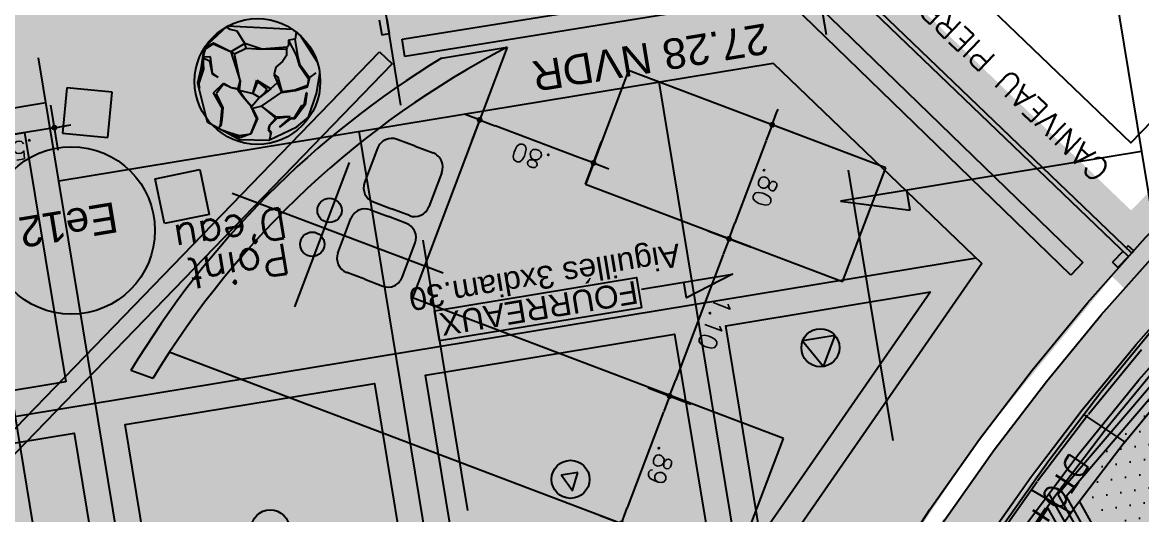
# Model space of a CAD drawing. Header units: millimetres. Extents: x 33240 to 33395, y 51607 to 51720.
# Drawn here: x 33281.03 to 33288.39, y 51683.83 to 51687.07 of the extents above; entities that cross this region are included whole.
import ezdxf
from ezdxf.enums import TextEntityAlignment as Align

# ---------------------------------------------------------------- set-up
doc = ezdxf.new("R2010")
doc.units = ezdxf.units.MM
doc.header["$LTSCALE"] = 0.3
doc.header["$MEASUREMENT"] = 0
doc.header["$PDMODE"] = 34
doc.header["$PDSIZE"] = 0.3
for name, pattern in [('ACAD_ISO04W100', [30, 24, -3, 0, -3]), ('ACAD_ISO08W100', [36, 24, -3, 6, -3]), ('ACAD_ISO10W100', [18, 12, -3, 0, -3]), ('ACAD_ISO13W100', [36, 12, -3, 12, -3, 0, -3, 0, -3])]:
    doc.linetypes.add(name, pattern=pattern)
doc.layers.get('0').update_dxf_attribs({"linetype": 'CONTINUOUS'})
doc.layers.get('DEFPOINTS').update_dxf_attribs({"linetype": 'CONTINUOUS'})
for name, color, linetype in [('00-TRAMES-BAT', 7, 'ACAD_ISO08W100'), ('02-MURS-PORTEUR', 1, 'CONTINUOUS'), ('05-MEN-EXT', 142, 'CONTINUOUS'), ('07-REVT-ECAILLE', 33, 'CONTINUOUS'), ('07-REVT-SOL', 8, 'CONTINUOUS'), ('08-EQUI-MEUBLE-PROJ-01', 11, 'CONTINUOUS'), ('09-COT-MEUBLE-01', 4, 'CONTINUOUS'), ('10-ANN-ALTITUDE', 152, 'CONTINUOUS'), ('10-ANN-TEXTE', 3, 'CONTINUOUS'), ('10-ANN-TEXTE-MEUBLE', 3, 'CONTINUOUS'), ('11-RES-EP', 150, 'ACAD_ISO13W100'), ('11-RES-EPO', 163, 'CONTINUOUS'), ('11-RES-ETANCH-POLY-TEXTE', 40, 'ACAD_ISO10W100'), ('14-HACH-MURS', 253, 'CONTINUOUS'), ('15-PLAF-TECHN-TEMPORAIRE', 113, 'CONTINUOUS'), ('15-SOL-SALLE-TEMPORAIRE', 4, 'CONTINUOUS')]:
    doc.layers.add(name, color=color, linetype=linetype)
doc.styles.add('ANN', font='romans.shx')
doc.styles.add('COT', font='romans.shx')
doc.styles.add('NDP', font='ARIAL.TTF')
doc.styles.add('NIV', font='ARIAL.TTF', dxfattribs={"height": 0.2})
doc.dimstyles.new('COT-MEUBLE-50eme', dxfattribs={"dimtxt": 0.12, "dimasz": 0.11, "dimexe": 0, "dimexo": 0, "dimgap": 0.05, "dimtad": 1, "dimzin": 4, "dimdsep": 46, "dimtxsty": 'COT', "dimblk1": 'COTBLOC', "dimblk2": 'COTBLOC', "dimsah": 1, "dimcen": -0.1, "dimse1": 1, "dimse2": 1, "dimadec": 0, "dimazin": 0, "dimtfac": 1, "dimtmove": 2, "dimatfit": 3, "dimldrblk": 'COTBLOC', "dimfxl": 1, "dimtolj": 1, "dimarcsym": 0})
pattern_1 = [(189.35057367, (57785.36794, 108093.83487), (-0.2060594638, -0.2872968802), [0.125, -0.375]), (279.35057367, (57785.29612, 108093.88639), (0.2872968802, -0.2060594638), [0.125, -0.375])]

# ---------------------------------------------------------------- blocks, each defined once
blk = doc.blocks.new('COTBLOC')
for p, q in [((0, -1.3608), (0, 1.3608)), ((-0.76, 0), (-0.99, 0)), ((0, 0), (-0.76, 0)), ((0, 0), (0.76, 0)), ((0.76, 0), (0.99, 0))]:
    blk.add_line(p, q)
at = {"const_width": 0.15}
blk.add_lwpolyline([(-0.1, 0, 1), (0.1, 0, 1)], format="xyb", close=True, dxfattribs=at)
blk = doc.blocks.new('*D234')
at = {"layer": '09-COT-MEUBLE-01', "color": 0, "lineweight": -2, "ltscale": 10}
blk.add_line((33281.1345, 51686.3564), (33280.8018, 51686.3016), dxfattribs=at)
at = {"layer": 'DEFPOINTS', "color": 0, "ltscale": 10}
for p in [(33280.6932, 51686.2837), (33281.2674, 51686.2266), (33280.7175, 51686.136)]:
    blk.add_point(p, dxfattribs=at)
at = {"layer": '09-COT-MEUBLE-01', "color": 0, "lineweight": -2, "ltscale": 10, "xscale": 0.11, "yscale": 0.11, "zscale": 0.11}
for p, rotation in [((33281.2431, 51686.3743), 9.3505736683666), ((33280.6932, 51686.2837), 189.3505736683666)]:
    blk.add_blockref('COTBLOC', p, dxfattribs=dict(at, rotation=rotation))
at = {"layer": '09-COT-MEUBLE-01', "color": 0, "ltscale": 10, "insert": (33280.986, 51686.2205), "char_height": 0.12, "attachment_point": 5, "rotation": 189.35057, "style": 'COT'}
blk.add_mtext('\\A1;.56', dxfattribs=at)
blk = doc.blocks.new('*D236')
at = {"layer": '09-COT-MEUBLE-01', "color": 0, "lineweight": -2, "ltscale": 10}
blk.add_line((33284.6833, 51686.1813), (33284.1409, 51686.3866), dxfattribs=at)
at = {"layer": 'DEFPOINTS', "color": 0, "ltscale": 10}
for p in [(33284.091, 51686.5655), (33284.038, 51686.4255), (33284.8392, 51686.2824)]:
    blk.add_point(p, dxfattribs=at)
at = {"layer": '09-COT-MEUBLE-01', "color": 0, "lineweight": -2, "ltscale": 10, "xscale": 0.11, "yscale": 0.11, "zscale": 0.11}
for p, rotation in [((33284.038, 51686.4255), 159.270747085737), ((33284.7862, 51686.1424), 339.270747085737)]:
    blk.add_blockref('COTBLOC', p, dxfattribs=dict(at, rotation=rotation))
at = {"layer": '09-COT-MEUBLE-01', "color": 0, "ltscale": 10, "insert": (33284.3732, 51686.1811), "char_height": 0.12, "attachment_point": 5, "rotation": 159.27075, "style": 'COT'}
blk.add_mtext('\\A1;.80', dxfattribs=at)
blk = doc.blocks.new('*D237')
at = {"layer": '09-COT-MEUBLE-01', "color": 0, "lineweight": -2, "ltscale": 10}
blk.add_line((33285.9214, 51686.2901), (33285.7159, 51685.747), dxfattribs=at)
at = {"layer": 'DEFPOINTS', "color": 0, "ltscale": 10}
for p in [(33285.8204, 51686.446), (33285.537, 51685.6971), (33285.677, 51685.6442)]:
    blk.add_point(p, dxfattribs=at)
at = {"layer": '09-COT-MEUBLE-01', "color": 0, "lineweight": -2, "ltscale": 10, "xscale": 0.11, "yscale": 0.11, "zscale": 0.11}
for p, rotation in [((33285.9604, 51686.393), 69.27085773743038), ((33285.677, 51685.6442), 249.2708577374304)]:
    blk.add_blockref('COTBLOC', p, dxfattribs=dict(at, rotation=rotation))
at = {"layer": '09-COT-MEUBLE-01', "color": 0, "ltscale": 10, "insert": (33285.9216, 51685.9796), "char_height": 0.12, "attachment_point": 5, "rotation": 249.27086, "style": 'COT'}
blk.add_mtext('\\A1;.80', dxfattribs=at)
blk = doc.blocks.new('*D238')
at = {"layer": '09-COT-MEUBLE-01', "color": 0, "lineweight": -2, "ltscale": 10}
blk.add_line((33285.638, 51685.5413), (33285.325, 51684.7142), dxfattribs=at)
at = {"layer": 'DEFPOINTS', "color": 0, "ltscale": 10}
for p in [(33285.537, 51685.6971), (33285.1508, 51684.6625), (33285.2861, 51684.6113)]:
    blk.add_point(p, dxfattribs=at)
at = {"layer": '09-COT-MEUBLE-01', "color": 0, "lineweight": -2, "ltscale": 10, "xscale": 0.11, "yscale": 0.11, "zscale": 0.11}
for p, rotation in [((33285.677, 51685.6442), 69.27085773716948), ((33285.2861, 51684.6113), 249.2708577371695)]:
    blk.add_blockref('COTBLOC', p, dxfattribs=dict(at, rotation=rotation))
at = {"layer": '09-COT-MEUBLE-01', "color": 0, "ltscale": 10, "insert": (33285.5844, 51685.0888), "char_height": 0.12, "attachment_point": 5, "rotation": 249.27086, "style": 'COT'}
blk.add_mtext('\\A1;1.10', dxfattribs=at)
blk = doc.blocks.new('*D239')
at = {"layer": '09-COT-MEUBLE-01', "color": 0, "lineweight": -2, "ltscale": 10}
blk.add_line((33285.2472, 51684.5084), (33285.0082, 51683.8771), dxfattribs=at)
at = {"layer": 'DEFPOINTS', "color": 0, "ltscale": 10}
for p in [(33285.1508, 51684.6625), (33284.834, 51683.8255), (33284.9693, 51683.7743)]:
    blk.add_point(p, dxfattribs=at)
at = {"layer": '09-COT-MEUBLE-01', "color": 0, "lineweight": -2, "ltscale": 10, "xscale": 0.11, "yscale": 0.11, "zscale": 0.11}
for p, rotation in [((33285.2861, 51684.6113), 69.27085773716948), ((33284.9693, 51683.7743), 249.2708577371695)]:
    blk.add_blockref('COTBLOC', p, dxfattribs=dict(at, rotation=rotation))
at = {"layer": '09-COT-MEUBLE-01', "color": 0, "ltscale": 10, "insert": (33285.2306, 51684.1539), "char_height": 0.12, "attachment_point": 5, "rotation": 249.27086, "style": 'COT'}
blk.add_mtext('\\A1;.89', dxfattribs=at)

msp = doc.modelspace()

# ---------------------------------------------------------------- hatches: boundary and pattern name
at = {"layer": '07-REVT-SOL'}
h = msp.add_hatch(dxfattribs=at)
h.set_pattern_fill('CROSS', color=30, style=0)
h.set_pattern_definition(pattern_1)
edge = h.paths.add_edge_path()
edge.add_line((33283.3783, 51687.0822), (33282.6443, 51691.5402))
edge.add_line((33282.6443, 51691.5402), (33270.1624, 51689.4848))
edge.add_line((33270.1624, 51689.4848), (33272.7213, 51673.9442))
edge.add_line((33272.7213, 51673.9442), (33273.8232, 51674.1256))
edge.add_line((33273.8232, 51674.1256), (33273.4532, 51676.3726))
edge.add_line((33273.4532, 51676.3726), (33279.4392, 51677.3582))
edge.add_line((33279.4392, 51677.3582), (33280.4429, 51671.2631))
edge.add_line((33280.4429, 51671.2631), (33280.6933, 51669.7425))
edge.add_line((33280.6933, 51669.7425), (33287.1828, 51670.8111))
edge.add_arc((33295.4983, 51677.4321), 10.6295, 146.69633, 218.5278, ccw=False)
edge.add_line((33286.6145, 51683.2685), (33287.3226, 51684.3289))
edge.add_line((33287.3226, 51684.3289), (33288.3032, 51685.5277))
edge.add_line((33288.3032, 51685.5277), (33286.1987, 51687.5466))
edge.add_line((33286.1987, 51687.5466), (33283.3783, 51687.0822))
h = msp.add_hatch(dxfattribs=at)
h.set_pattern_fill('CROSS', color=30, style=0)
h.set_pattern_definition(pattern_1)
h.paths.add_polyline_path([(33307.3638, 51673.1728), (33304.4259, 51678.5233), (33303.4328, 51676.958), (33302.0568, 51675.7171), (33301.8895, 51675.6066), (33298.5775, 51681.4949), (33301.3666, 51683.0637), (33301.6362, 51682.5843), (33301.4619, 51682.4863), (33302.0012, 51681.5275), (33302.1755, 51681.6256), (33302.678, 51680.7322), (33302.5037, 51680.6341), (33303.4651, 51678.9245), (33303.634, 51679.0326), (33304.4256, 51678.5225), (33301.0158, 51684.5877), (33297.8158, 51682.8095), (33294.253, 51689.1834), (33293.3104, 51688.7631), (33292.8226, 51688.5141), (33292.0305, 51688.0616), (33291.5409, 51687.7518), (33291.0654, 51687.4256), (33290.3779, 51686.9089), (33289.5181, 51686.1659), (33288.7236, 51685.3683), (33288.0543, 51684.5897), (33287.3451, 51683.6315), (33286.9062, 51682.9371), (33286.3541, 51681.8053), (33285.8985, 51680.7313), (33285.603, 51679.8002), (33285.455, 51679.149), (33285.141, 51679.1843), (33284.9748, 51677.3168), (33285.28, 51677.3194), (33285.3085, 51676.7031), (33285.5209, 51675.2728), (33286.1067, 51673.4916), (33286.8967, 51672.052), (33287.9591, 51670.7351), (33288.5905, 51670.1131), (33289.3261, 51669.5314), (33289.9963, 51669.0508), (33291.034, 51668.5611), (33292.1155, 51668.1891), (33293.1747, 51667.9035), (33294.2593, 51667.7494), (33295.2381, 51667.6898), (33295.9179, 51667.6735), (33296.4761, 51667.6903), (33297.4347, 51667.7435), (33298.7164, 51667.9711), (33299.2667, 51668.0934), (33299.9001, 51668.27), (33300.4409, 51668.4444), (33300.9775, 51668.6398), (33301.7447, 51668.9206), (33302.296, 51669.2165), (33303.0653, 51669.6281), (33303.5686, 51669.9258), (33304.0628, 51670.2434), (33304.5471, 51670.5804), (33305.2548, 51671.1192), (33305.7109, 51671.5033), (33305.9731, 51671.7378), (33306.457, 51672.2609), (33307.0003, 51672.7618)])
at = {"layer": '10-ANN-TEXTE-MEUBLE', "ltscale": 0.8}
h = msp.add_hatch(color=256, dxfattribs=at)
h.paths.add_polyline_path([(33286.8667, 51685.8332), (33286.8453, 51685.9634), (33286.6379, 51685.9292), (33286.6137, 51685.8655)])
h.paths.add_polyline_path([(33286.6137, 51685.8655), (33286.6379, 51685.9292), (33286.4997, 51685.9065), (33286.5042, 51685.8794)])
for points in [[(33286.4091, 51685.8916), (33286.5042, 51685.8794), (33286.4997, 51685.9065)], [(33285.3798, 51685.3596), (33285.3968, 51685.2568), (33285.6987, 51685.4122)]]:
    msp.add_hatch(color=256, dxfattribs=at).paths.add_polyline_path(points)
at = {"layer": '14-HACH-MURS', "ltscale": 10}
h = msp.add_hatch(color=256, dxfattribs=at)
edge = h.paths.add_edge_path()
edge.add_line((33308.5634, 51687.1872), (33308.8659, 51686.8264))
edge.add_line((33308.8659, 51686.8264), (33309.1486, 51686.4505))
edge.add_line((33309.1486, 51686.4505), (33309.4108, 51686.0604))
edge.add_line((33309.4108, 51686.0604), (33309.6523, 51685.6566))
edge.add_line((33309.6523, 51685.6566), (33309.9388, 51685.8178))
edge.add_line((33309.9388, 51685.8178), (33309.9384, 51685.8184))
edge.add_line((33309.9384, 51685.8184), (33309.6899, 51686.2341))
edge.add_line((33309.6899, 51686.2341), (33309.4196, 51686.6362))
edge.add_line((33309.4196, 51686.6362), (33309.1281, 51687.0237))
edge.add_line((33309.1281, 51687.0237), (33308.8162, 51687.3957))
edge.add_line((33308.8162, 51687.3957), (33308.4846, 51687.7514))
edge.add_line((33308.4846, 51687.7514), (33308.1341, 51688.0897))
edge.add_line((33308.1341, 51688.0897), (33307.7656, 51688.4101))
edge.add_line((33307.7656, 51688.4101), (33307.3799, 51688.7116))
edge.add_line((33307.3799, 51688.7116), (33306.978, 51688.9935))
edge.add_line((33306.978, 51688.9935), (33306.5608, 51689.2552))
edge.add_line((33306.5608, 51689.2552), (33306.1294, 51689.496))
edge.add_line((33306.1294, 51689.496), (33305.6847, 51689.7154))
edge.add_line((33305.6847, 51689.7154), (33305.2279, 51689.9127))
edge.add_line((33305.2279, 51689.9127), (33304.76, 51690.0877))
edge.add_line((33304.76, 51690.0877), (33304.2822, 51690.2397))
edge.add_line((33304.2822, 51690.2397), (33303.7957, 51690.3685))
edge.add_line((33303.7957, 51690.3685), (33303.3016, 51690.4738))
edge.add_line((33303.3016, 51690.4738), (33302.801, 51690.5552))
edge.add_line((33302.801, 51690.5552), (33302.1759, 51690.6296))
edge.add_line((33302.1759, 51690.6296), (33301.5493, 51690.6805))
edge.add_line((33301.5493, 51690.6805), (33300.9225, 51690.708))
edge.add_line((33300.9225, 51690.708), (33300.2963, 51690.7122))
edge.add_line((33300.2963, 51690.7122), (33299.6718, 51690.6932))
edge.add_line((33299.6718, 51690.6932), (33299.0501, 51690.6512))
edge.add_line((33299.0501, 51690.6512), (33298.432, 51690.5866))
edge.add_line((33298.432, 51690.5866), (33297.8186, 51690.4994))
edge.add_line((33297.8186, 51690.4994), (33297.2107, 51690.3901))
edge.add_line((33297.2107, 51690.3901), (33296.6093, 51690.259))
edge.add_line((33296.6093, 51690.259), (33296.0153, 51690.1064))
edge.add_line((33296.0153, 51690.1064), (33295.4294, 51689.9327))
edge.add_line((33295.4294, 51689.9327), (33294.8526, 51689.7385))
edge.add_line((33294.8526, 51689.7385), (33294.2857, 51689.524))
edge.add_line((33294.2857, 51689.524), (33293.7293, 51689.2898))
edge.add_line((33293.7293, 51689.2898), (33293.1844, 51689.0365))
edge.add_line((33293.1844, 51689.0365), (33292.6515, 51688.7645))
edge.add_line((33292.6515, 51688.7645), (33292.1313, 51688.4743))
edge.add_line((33292.1313, 51688.4743), (33291.6246, 51688.1666))
edge.add_line((33291.6246, 51688.1666), (33291.132, 51687.8419))
edge.add_line((33291.132, 51687.8419), (33290.654, 51687.5008))
edge.add_line((33290.654, 51687.5008), (33290.1913, 51687.144))
edge.add_line((33290.1913, 51687.144), (33289.7443, 51686.772))
edge.add_line((33289.7443, 51686.772), (33289.3136, 51686.3855))
edge.add_line((33289.3136, 51686.3855), (33288.8996, 51685.9851))
edge.add_line((33288.8996, 51685.9851), (33288.5029, 51685.5716))
edge.add_line((33288.5029, 51685.5716), (33288.1237, 51685.1455))
edge.add_line((33288.1237, 51685.1455), (33287.7626, 51684.7075))
edge.add_line((33287.7626, 51684.7075), (33287.4198, 51684.2583))
edge.add_line((33287.4198, 51684.2583), (33287.0957, 51683.7986))
edge.add_line((33287.0957, 51683.7986), (33286.7905, 51683.3291))
edge.add_line((33286.7905, 51683.3291), (33286.5047, 51682.8504))
edge.add_line((33286.5047, 51682.8504), (33286.2384, 51682.3633))
edge.add_line((33286.2384, 51682.3633), (33285.9918, 51681.8684))
edge.add_line((33285.9918, 51681.8684), (33285.7651, 51681.3664))
edge.add_line((33285.7651, 51681.3664), (33285.5586, 51680.858))
edge.add_line((33285.5586, 51680.858), (33285.3969, 51680.4041))
edge.add_line((33285.3969, 51680.4041), (33285.2576, 51679.9426))
edge.add_line((33285.2576, 51679.9426), (33285.2213, 51679.7965))
edge.add_arc((33292.6656, 51677.4805), 7.7962, 162.71864, 167.19209)
edge.add_line((33285.0633, 51679.2088), (33285.3709, 51679.1619))
edge.add_arc((33293.372, 51677.4279), 8.1869, 163.8161, 167.77225, ccw=False)
edge.add_line((33285.5096, 51679.7098), (33285.548, 51679.8641))
edge.add_line((33285.548, 51679.8641), (33285.683, 51680.3114))
edge.add_line((33285.683, 51680.3114), (33285.84, 51680.7522))
edge.add_line((33285.84, 51680.7522), (33286.0419, 51681.2493))
edge.add_line((33286.0419, 51681.2493), (33286.2639, 51681.7409))
edge.add_line((33286.2639, 51681.7409), (33286.5054, 51682.2256))
edge.add_line((33286.5054, 51682.2256), (33286.7663, 51682.7027))
edge.add_line((33286.7663, 51682.7027), (33287.0462, 51683.1715))
edge.add_line((33287.0462, 51683.1715), (33287.3451, 51683.6315))
edge.add_line((33287.3451, 51683.6315), (33287.6626, 51684.0818))
edge.add_line((33287.6626, 51684.0818), (33287.9984, 51684.5219))
edge.add_line((33287.9984, 51684.5219), (33288.3522, 51684.9509))
edge.add_line((33288.3522, 51684.9509), (33288.7236, 51685.3683))
edge.add_line((33288.7236, 51685.3683), (33289.1125, 51685.7736))
edge.add_line((33289.1125, 51685.7736), (33289.5181, 51686.1659))
edge.add_line((33289.5181, 51686.1659), (33289.9399, 51686.5444))
edge.add_line((33289.9399, 51686.5444), (33290.3779, 51686.9089))
edge.add_line((33290.3779, 51686.9089), (33290.8312, 51687.2585))
edge.add_line((33290.8312, 51687.2585), (33291.2995, 51687.5927))
edge.add_line((33291.2995, 51687.5927), (33291.7822, 51687.9108))
edge.add_line((33291.7822, 51687.9108), (33292.2787, 51688.2123))
edge.add_line((33292.2787, 51688.2123), (33292.7883, 51688.4966))
edge.add_line((33292.7883, 51688.4966), (33293.3104, 51688.7631))
edge.add_line((33293.3104, 51688.7631), (33293.8444, 51689.0114))
edge.add_line((33293.8444, 51689.0114), (33294.253, 51689.1834))
edge.add_line((33294.253, 51689.1834), (33294.809, 51688.2038))
edge.add_line((33294.809, 51688.2038), (33294.9834, 51688.3017))
edge.add_line((33294.9834, 51688.3017), (33294.4396, 51689.2598))
edge.add_line((33294.4396, 51689.2598), (33294.9449, 51689.4509))
edge.add_line((33294.9449, 51689.4509), (33295.51, 51689.6412))
edge.add_line((33295.51, 51689.6412), (33296.084, 51689.8114))
edge.add_line((33296.084, 51689.8114), (33296.666, 51689.9609))
edge.add_line((33296.666, 51689.9609), (33297.2554, 51690.0894))
edge.add_line((33297.2554, 51690.0894), (33297.6528, 51690.1608))
edge.add_line((33297.6528, 51690.1608), (33300.7434, 51684.664))
edge.add_line((33300.7434, 51684.664), (33300.3952, 51684.4682))
edge.add_line((33300.3952, 51684.4682), (33300.4933, 51684.2939))
edge.add_line((33300.4933, 51684.2939), (33301.0158, 51684.5877))
edge.add_line((33301.0158, 51684.5877), (33300.9406, 51684.7213))
edge.add_arc((33306.172, 51686.9141), 5.6723, 178.18605, 202.74145, ccw=False)
edge.add_line((33300.5025, 51687.0937), (33300.5145, 51687.359))
edge.add_line((33300.5145, 51687.359), (33300.5592, 51687.6208))
edge.add_line((33300.5592, 51687.6208), (33300.636, 51687.875))
edge.add_line((33300.636, 51687.875), (33300.7435, 51688.1179))
edge.add_line((33300.7435, 51688.1179), (33300.8803, 51688.3456))
edge.add_line((33300.8803, 51688.3456), (33301.0441, 51688.5546))
edge.add_line((33301.0441, 51688.5546), (33301.2325, 51688.7418))
edge.add_line((33301.2325, 51688.7418), (33301.4426, 51688.9042))
edge.add_line((33301.4426, 51688.9042), (33301.706, 51689.07))
edge.add_line((33301.706, 51689.07), (33301.9802, 51689.2172))
edge.add_line((33301.9802, 51689.2172), (33302.2639, 51689.3451))
edge.add_line((33302.2639, 51689.3451), (33302.5557, 51689.4531))
edge.add_line((33302.5557, 51689.4531), (33302.8543, 51689.5407))
edge.add_line((33302.8543, 51689.5407), (33303.1583, 51689.6074))
edge.add_line((33303.1583, 51689.6074), (33303.4661, 51689.653))
edge.add_line((33303.4661, 51689.653), (33303.7763, 51689.6773))
edge.add_line((33303.7763, 51689.6773), (33304.0875, 51689.6801))
edge.add_line((33304.0875, 51689.6801), (33304.3981, 51689.6614))
edge.add_line((33304.3981, 51689.6614), (33304.7067, 51689.6213))
edge.add_line((33304.7067, 51689.6213), (33305.0118, 51689.56))
edge.add_line((33305.0118, 51689.56), (33305.312, 51689.4777))
edge.add_line((33305.312, 51689.4777), (33305.6057, 51689.375))
edge.add_line((33305.6057, 51689.375), (33305.8916, 51689.2522))
edge.add_line((33305.8916, 51689.2522), (33306.0906, 51689.1499))
edge.add_line((33306.0906, 51689.1499), (33306.376, 51688.9906))
edge.add_line((33306.376, 51688.9906), (33306.7805, 51688.7368))
edge.add_line((33306.7805, 51688.7368), (33307.1703, 51688.4635))
edge.add_line((33307.1703, 51688.4635), (33307.5444, 51688.171))
edge.add_line((33307.5444, 51688.171), (33307.9018, 51687.8604))
edge.add_line((33307.9018, 51687.8604), (33308.2417, 51687.5322))
edge.add_line((33308.2417, 51687.5322), (33308.5634, 51687.1872))
edge = h.paths.add_edge_path(flags=16)
edge.add_line((33304.441, 51689.858), (33304.4171, 51689.8611))
edge.add_line((33304.4171, 51689.8611), (33304.0926, 51689.8806))
edge.add_line((33304.0926, 51689.8806), (33303.7676, 51689.8777))
edge.add_line((33303.7676, 51689.8777), (33303.4436, 51689.8523))
edge.add_line((33303.4436, 51689.8523), (33303.122, 51689.8047))
edge.add_line((33303.122, 51689.8047), (33302.8045, 51689.7349))
edge.add_line((33302.8045, 51689.7349), (33302.4926, 51689.6435))
edge.add_line((33302.4926, 51689.6435), (33302.1878, 51689.5306))
edge.add_line((33302.1878, 51689.5306), (33301.8915, 51689.3971))
edge.add_line((33301.8915, 51689.3971), (33301.6051, 51689.2433))
edge.add_line((33301.6051, 51689.2433), (33301.3277, 51689.0687))
edge.add_line((33301.3277, 51689.0687), (33301.1001, 51688.8927))
edge.add_line((33301.1001, 51688.8927), (33300.894, 51688.688))
edge.add_line((33300.894, 51688.688), (33300.7148, 51688.4594))
edge.add_line((33300.7148, 51688.4594), (33300.5653, 51688.2104))
edge.add_line((33300.5653, 51688.2104), (33300.4476, 51687.9449))
edge.add_line((33300.4476, 51687.9449), (33300.3637, 51687.6668))
edge.add_line((33300.3637, 51687.6668), (33300.3148, 51687.3805))
edge.add_line((33300.3148, 51687.3805), (33300.3024, 51687.1055))
edge.add_arc((33307.2942, 51687.0221), 6.9924, 179.31631, 191.7682)
edge.add_line((33300.4489, 51685.596), (33297.8614, 51690.1979))
edge.add_line((33297.8614, 51690.1979), (33298.4516, 51690.2818))
edge.add_line((33298.4516, 51690.2818), (33299.057, 51690.3451))
edge.add_line((33299.057, 51690.3451), (33299.6661, 51690.3862))
edge.add_line((33299.6661, 51690.3862), (33300.2777, 51690.4048))
edge.add_line((33300.2777, 51690.4048), (33300.891, 51690.4008))
edge.add_line((33300.891, 51690.4008), (33301.505, 51690.3739))
edge.add_line((33301.505, 51690.3739), (33302.1186, 51690.324))
edge.add_line((33302.1186, 51690.324), (33302.73, 51690.2512))
edge.add_line((33302.73, 51690.2512), (33303.216, 51690.1721))
edge.add_line((33303.216, 51690.1721), (33303.695, 51690.0701))
edge.add_line((33303.695, 51690.0701), (33304.1667, 51689.9452))
edge.add_line((33304.1667, 51689.9452), (33304.441, 51689.858))
at = {"layer": '15-PLAF-TECHN-TEMPORAIRE'}
h = msp.add_hatch(dxfattribs=at)
h.set_pattern_fill('DOTS', color=8, scale=1.5, style=0)
h.set_pattern_definition([(189.35057367, (57785.36794, 108093.83487), (-0.03102014167, -0.1001203223), [0, -0.09375])])
h.paths.add_polyline_path([(33288.4261, 51683.0015), (33290.0124, 51683.8936), (33289.1519, 51685.4239), (33287.8918, 51683.9516)])
h.paths.add_polyline_path([(33286.6641, 51682.0545), (33286.6828, 51682.0212), (33288.2692, 51682.9133), (33287.7763, 51683.7898)])
msp.add_hatch(color=8, dxfattribs=at).paths.add_polyline_path([(33286.2977, 51684.8056), (33286.3741, 51685.0082), (33286.1604, 51684.973)])

# ---------------------------------------------------------------- linework, layer by layer
at = {"layer": '00-TRAMES-BAT'}
for p, q in [((33293.3357, 51644.3574), (33284.6526, 51697.0902)), ((33290.54, 51643.8971), (33281.8569, 51696.6298)), ((33289.5108, 51632.7087), (33279.0612, 51696.1695))]:
    msp.add_line(p, q, dxfattribs=at)
at = {"layer": '02-MURS-PORTEUR'}
for points in [[(33285.5096, 51679.7098), (33285.548, 51679.8641), (33285.683, 51680.3114), (33285.84, 51680.7522), (33286.0419, 51681.2493), (33286.2639, 51681.7409), (33286.5054, 51682.2256), (33286.7663, 51682.7027), (33287.0462, 51683.1715), (33287.3451, 51683.6315), (33287.6626, 51684.0818), (33287.9984, 51684.5219), (33288.3522, 51684.9509), (33288.7236, 51685.3683), (33289.1125, 51685.7736), (33289.5181, 51686.1659), (33289.9399, 51686.5444), (33290.3779, 51686.9089), (33290.8312, 51687.2585)], [(33285.2213, 51679.7965), (33285.2576, 51679.9426), (33285.3969, 51680.4041), (33285.5586, 51680.858), (33285.7651, 51681.3664), (33285.9918, 51681.8684), (33286.2384, 51682.3633), (33286.5047, 51682.8504), (33286.7905, 51683.3291), (33287.0957, 51683.7986), (33287.4198, 51684.2583), (33287.7626, 51684.7075), (33288.1237, 51685.1455), (33288.5029, 51685.5716), (33288.8996, 51685.9851), (33289.3136, 51686.3855), (33289.7443, 51686.772), (33290.1913, 51687.144)]]:
    msp.add_lwpolyline(points, dxfattribs=at)
at = {"layer": '02-MURS-PORTEUR', "color": 4}
msp.add_lwpolyline([(33285.5756, 51679.6899), (33285.6305, 51679.9105), (33285.7655, 51680.3578), (33285.9225, 51680.7986), (33286.1281, 51681.3048), (33286.3541, 51681.8053), (33286.6, 51682.2988), (33286.8657, 51682.7847), (33287.1507, 51683.262), (33287.455, 51683.7304), (33287.7783, 51684.1888), (33288.1202, 51684.6369), (33288.4804, 51685.0737), (33288.8586, 51685.4988), (33289.249, 51685.9057)], dxfattribs=at)
at = {"layer": '05-MEN-EXT'}
for p, q in [((33286.2086, 51687.5787), (33288.3232, 51685.5501)), ((33286.1987, 51687.5466), (33288.3032, 51685.5277)), ((33283.3783, 51687.0822), (33283.3945, 51686.9838)), ((33283.4277, 51687.0903), (33283.4439, 51686.9919)), ((33283.3945, 51686.9838), (33283.4439, 51686.9919)), ((33288.3009, 51685.5992), (33288.2871, 51685.5848)), ((33288.337, 51685.5646), (33288.3009, 51685.5992)), ((33288.2663, 51685.5631), (33288.1973, 51685.4911)), ((33288.3024, 51685.5285), (33288.2333, 51685.4565)), ((33288.337, 51685.5646), (33288.3232, 51685.5501)), ((33288.2333, 51685.4565), (33288.1973, 51685.4911))]:
    msp.add_line(p, q, dxfattribs=at)
at = {"layer": '07-REVT-ECAILLE'}
msp.add_lwpolyline([(33285.1059, 51679.8312), (33285.1415, 51679.974), (33285.2825, 51680.4412), (33285.446, 51680.9003), (33285.6544, 51681.4132), (33285.8829, 51681.9193), (33286.1315, 51682.4183), (33286.4001, 51682.9095), (33286.6882, 51683.392), (33286.9958, 51683.8654), (33287.3226, 51684.3289), (33287.6682, 51684.7817), (33288.0323, 51685.2232), (33288.4145, 51685.6528), (33288.8144, 51686.0696), (33289.232, 51686.4735), (33289.6661, 51686.863), (33290.1167, 51687.238)], dxfattribs=at)
at = {"layer": '08-EQUI-MEUBLE-PROJ-01', "ltscale": 0.8}
for p, q in [((33283.5283, 51686.9546), (33286.0466, 51687.3612)), ((33286.1711, 51687.2635), (33288.0028, 51685.4882)), ((33286.0644, 51687.2485), (33283.5471, 51686.8421)), ((33287.9232, 51685.4065), (33286.0922, 51687.1811)), ((33282.8597, 51686.9798), (33282.8106, 51687.0191)), ((33283.5471, 51686.8421), (33283.5283, 51686.9546)), ((33284.2183, 51686.9021), (33283.5956, 51685.2565)), ((33283.7867, 51686.831), (33284.2183, 51686.9021)), ((33280.8417, 51684.2504), (33283.38, 51686.8733)), ((33283.38, 51686.8733), (33283.4623, 51686.7943)), ((33283.4623, 51686.7943), (33280.9241, 51684.1715)), ((33285.0163, 51686.7503), (33284.7331, 51686.0021)), ((33286.7065, 51686.1106), (33285.0163, 51686.7503)), ((33281.3241, 51686.6366), (33281.2954, 51686.338)), ((33281.6228, 51686.6078), (33281.3241, 51686.6366)), ((33281.594, 51686.3092), (33281.6228, 51686.6078)), ((33281.2954, 51686.338), (33281.594, 51686.3092)), ((33283.3676, 51686.24), (33283.282, 51686.0137)), ((33283.6136, 51686.2528), (33283.4953, 51686.2976)), ((33283.6136, 51686.2528), (33283.7319, 51686.208)), ((33281.9061, 51686.0382), (33282.2, 51686.0986)), ((33282.2, 51686.0986), (33282.2604, 51685.8048)), ((33282.8228, 51685.1967), (33283.1816, 51686.1448)), ((33286.4234, 51685.3624), (33286.7065, 51686.1106)), ((33281.9665, 51685.7444), (33281.9061, 51686.0382)), ((33283.7894, 51686.0804), (33283.7038, 51685.8541)), ((33283.7989, 51685.4182), (33282.4125, 51685.9429)), ((33286.4234, 51685.3624), (33284.7331, 51686.0021)), ((33283.3395, 51685.8861), (33283.4578, 51685.8413)), ((33282.2604, 51685.8048), (33281.9665, 51685.7444)), ((33283.3201, 51685.8346), (33283.4384, 51685.7898)), ((33283.5762, 51685.7965), (33283.4578, 51685.8413)), ((33283.1068, 51685.5507), (33283.1924, 51685.7771)), ((33283.5567, 51685.7451), (33283.4384, 51685.7898)), ((33283.5286, 51685.3911), (33283.6142, 51685.6174)), ((33283.2826, 51685.3783), (33283.1643, 51685.4231)), ((33288.0028, 51685.4882), (33287.9232, 51685.4065)), ((33283.2826, 51685.3783), (33283.4009, 51685.3336)), ((33286.034, 51684.3336), (33283.5956, 51685.2565)), ((33285.7155, 51683.4919), (33281.9983, 51684.8987)), ((33281.8892, 51684.7261), (33281.7465, 51684.7801)), ((33285.7155, 51683.4919), (33286.034, 51684.3336))]:
    msp.add_line(p, q, dxfattribs=at)
at = {"layer": '08-EQUI-MEUBLE-PROJ-01', "color": 8, "ltscale": 0.8}
for p, q in [((33282.3797, 51687.0402), (33282.2778, 51686.9468)), ((33282.3989, 51687.0182), (33282.3739, 51687.0348)), ((33282.8106, 51687.0191), (33282.3797, 51687.0402)), ((33282.4452, 51687.0093), (33282.3989, 51687.0182)), ((33282.4952, 51686.9279), (33282.4452, 51687.0093)), ((33282.833, 51687.0027), (33282.8245, 51686.9551)), ((33282.9713, 51686.8038), (33282.8597, 51686.9798)), ((33282.2778, 51686.9468), (33282.2244, 51686.8914)), ((33282.2886, 51686.9293), (33282.2244, 51686.8914)), ((33282.2363, 51686.8918), (33282.2865, 51686.924)), ((33282.2865, 51686.924), (33282.4059, 51686.8718)), ((33282.4027, 51686.8733), (33282.2886, 51686.9293)), ((33282.495, 51686.9277), (33282.4035, 51686.8727)), ((33282.4263, 51686.8588), (33282.5026, 51686.8973)), ((33282.6061, 51686.8905), (33282.495, 51686.9277)), ((33282.5026, 51686.8973), (33282.495, 51686.9277)), ((33282.5026, 51686.8973), (33282.6061, 51686.8905)), ((33282.7748, 51686.9035), (33282.6061, 51686.8905)), ((33282.7687, 51686.8928), (33282.7752, 51686.9033)), ((33282.7816, 51686.915), (33282.775, 51686.9045)), ((33282.782, 51686.9481), (33282.7816, 51686.915)), ((33282.8245, 51686.9551), (33282.782, 51686.9481)), ((33282.7822, 51686.948), (33282.8322, 51686.851)), ((33282.8458, 51686.8349), (33282.8259, 51686.9555)), ((33282.2244, 51686.8914), (33282.206, 51686.7604)), ((33282.2244, 51686.8914), (33282.2156, 51686.7546)), ((33282.2211, 51686.8364), (33282.2363, 51686.8918)), ((33282.2695, 51686.8394), (33282.2211, 51686.8364)), ((33282.2216, 51686.8335), (33282.2617, 51686.8141)), ((33282.2258, 51686.7593), (33282.2216, 51686.8335)), ((33282.2832, 51686.7318), (33282.2695, 51686.8394)), ((33282.4263, 51686.8588), (33282.4035, 51686.8727)), ((33282.4035, 51686.8727), (33282.4652, 51686.6803)), ((33282.4652, 51686.6803), (33282.4263, 51686.8588)), ((33282.6061, 51686.8905), (33282.7687, 51686.8928)), ((33282.769, 51686.8481), (33282.7423, 51686.8095)), ((33282.7676, 51686.8926), (33282.769, 51686.8481)), ((33282.8322, 51686.851), (33282.8508, 51686.7847)), ((33282.8581, 51686.7853), (33282.8458, 51686.8349)), ((33282.206, 51686.7604), (33282.1833, 51686.6675)), ((33282.2156, 51686.7546), (33282.1888, 51686.6684)), ((33282.194, 51686.6673), (33282.2258, 51686.7593)), ((33282.2617, 51686.8141), (33282.279, 51686.7272)), ((33282.6988, 51686.7728), (33282.6878, 51686.725)), ((33282.7423, 51686.8095), (33282.6988, 51686.7728)), ((33282.8508, 51686.7847), (33282.9125, 51686.6947)), ((33282.9193, 51686.7024), (33282.8581, 51686.7853)), ((33282.279, 51686.7272), (33282.3204, 51686.706)), ((33282.3204, 51686.706), (33282.2832, 51686.7318)), ((33282.4515, 51686.6317), (33282.4635, 51686.679)), ((33282.4652, 51686.6803), (33282.4575, 51686.6211)), ((33282.5477, 51686.5994), (33282.5733, 51686.6855)), ((33282.5779, 51686.6778), (33282.5483, 51686.6017)), ((33282.5733, 51686.6855), (33282.6649, 51686.6301)), ((33282.6418, 51686.6281), (33282.5779, 51686.6778)), ((33282.7379, 51686.6068), (33282.6873, 51686.7231)), ((33282.7131, 51686.7065), (33282.6878, 51686.725)), ((33282.7403, 51686.6092), (33282.7131, 51686.7065)), ((33282.9125, 51686.6947), (33282.9061, 51686.6519)), ((33282.9077, 51686.6433), (33282.9212, 51686.7045)), ((33282.9212, 51686.7045), (33282.9645, 51686.7352)), ((33282.9653, 51686.5989), (33282.9879, 51686.7282)), ((33282.1833, 51686.6675), (33282.2481, 51686.4125)), ((33282.1888, 51686.6684), (33282.1975, 51686.6339)), ((33282.1975, 51686.6339), (33282.194, 51686.6673)), ((33282.2899, 51686.6023), (33282.3538, 51686.6677)), ((33282.3464, 51686.5035), (33282.2899, 51686.6023)), ((33282.3544, 51686.661), (33282.3066, 51686.5971)), ((33282.3538, 51686.6677), (33282.4044, 51686.6392)), ((33282.4045, 51686.6353), (33282.3544, 51686.661)), ((33282.4044, 51686.6392), (33282.4515, 51686.6317)), ((33282.451, 51686.6243), (33282.4045, 51686.6353)), ((33282.4489, 51686.62), (33282.451, 51686.6243)), ((33282.4796, 51686.5781), (33282.4489, 51686.62)), ((33282.4575, 51686.6211), (33282.497, 51686.5634)), ((33282.4575, 51686.6211), (33282.5477, 51686.5994)), ((33282.5918, 51686.5727), (33282.5477, 51686.5994)), ((33282.5906, 51686.5731), (33282.6304, 51686.6107)), ((33282.6649, 51686.6301), (33282.5918, 51686.5727)), ((33282.6035, 51686.5164), (33282.7379, 51686.6068)), ((33282.6304, 51686.6107), (33282.6418, 51686.6281)), ((33282.6647, 51686.6306), (33282.7098, 51686.671)), ((33282.7369, 51686.6058), (33282.828, 51686.6184)), ((33282.8227, 51686.6202), (33282.7403, 51686.6092)), ((33282.9061, 51686.6519), (33282.8227, 51686.6202)), ((33282.828, 51686.6184), (33282.9077, 51686.6433)), ((33282.8858, 51686.524), (33282.899, 51686.6045)), ((33282.9017, 51686.6041), (33282.8921, 51686.5233)), ((33282.899, 51686.6045), (33282.9024, 51686.6051)), ((33282.3066, 51686.5971), (33282.3496, 51686.5046)), ((33282.5362, 51686.5127), (33282.4796, 51686.5781)), ((33282.497, 51686.5634), (33282.5418, 51686.5129)), ((33282.5918, 51686.5727), (33282.5418, 51686.5129)), ((33282.913, 51686.4442), (33282.9653, 51686.5989)), ((33282.3351, 51686.3896), (33282.3464, 51686.5035)), ((33282.3496, 51686.5046), (33282.3439, 51686.4256)), ((33282.5743, 51686.4324), (33282.5362, 51686.5127)), ((33282.6057, 51686.5155), (33282.546, 51686.5013)), ((33282.546, 51686.5013), (33282.5791, 51686.4343)), ((33282.6044, 51686.5155), (33282.6893, 51686.4441)), ((33282.7026, 51686.4436), (33282.6044, 51686.5155)), ((33282.8182, 51686.4371), (33282.8698, 51686.5196)), ((33282.8921, 51686.5233), (33282.8224, 51686.4325)), ((33282.8698, 51686.5196), (33282.8858, 51686.524)), ((33282.2481, 51686.4125), (33282.4588, 51686.2973)), ((33282.326, 51686.3796), (33282.3351, 51686.3896)), ((33282.3379, 51686.3867), (33282.326, 51686.3796)), ((33282.3439, 51686.4256), (33282.3379, 51686.3867)), ((33282.5791, 51686.4343), (33282.5352, 51686.3332)), ((33282.5352, 51686.3332), (33282.5743, 51686.4324)), ((33282.6543, 51686.389), (33282.649, 51686.3626)), ((33282.6531, 51686.2932), (33282.8362, 51686.3803)), ((33282.6938, 51686.4325), (33282.6543, 51686.389)), ((33282.6554, 51686.361), (33282.6587, 51686.3889)), ((33282.6587, 51686.3889), (33282.7073, 51686.4365)), ((33282.6893, 51686.4441), (33282.6938, 51686.4325)), ((33282.7927, 51686.447), (33282.7026, 51686.4436)), ((33282.7073, 51686.4365), (33282.7927, 51686.447)), ((33282.7233, 51686.3766), (33282.7947, 51686.4403)), ((33282.7951, 51686.4325), (33282.7233, 51686.3766)), ((33282.7947, 51686.4403), (33282.8182, 51686.4371)), ((33282.8224, 51686.4325), (33282.7951, 51686.4325)), ((33282.8362, 51686.3803), (33282.913, 51686.4442)), ((33282.4645, 51686.3085), (33282.3534, 51686.3549)), ((33282.3534, 51686.3549), (33282.458, 51686.3239)), ((33282.458, 51686.3239), (33282.5352, 51686.3332)), ((33282.5352, 51686.3332), (33282.4645, 51686.3085)), ((33282.649, 51686.3626), (33282.6632, 51686.3403)), ((33282.6694, 51686.3457), (33282.6554, 51686.361)), ((33282.6581, 51686.3016), (33282.6694, 51686.3457)), ((33282.6632, 51686.3403), (33282.6581, 51686.3016)), ((33282.4588, 51686.2973), (33282.6531, 51686.2932))]:
    msp.add_line(p, q, dxfattribs=at)
at = {"layer": '08-EQUI-MEUBLE-PROJ-01', "ltscale": 0.8}
for centre, radius in [((33282.5779, 51686.6778), 0.413), ((33281.3542, 51685.6994), 0.55)]:
    msp.add_circle(centre, radius, dxfattribs=at)
for centre, radius, start, end in [((33286.9434, 51681.6506), 5.9164, 117.42531, 148.67928), ((33286.9434, 51681.6506), 6.0664, 121.35624, 148.94408), ((33283.4602, 51686.205), 0.099, 69.27073, 159.27075), ((33283.6969, 51686.1154), 0.099, 339.27075, 69.27077), ((33283.3746, 51685.9787), 0.099, 159.27075, 249.27075), ((33283.285, 51685.742), 0.099, 69.27074, 159.27075), ((33283.6112, 51685.8891), 0.099, 249.27075, 339.27075), ((33283.5216, 51685.6525), 0.099, 339.27075, 69.27076), ((33283.1994, 51685.5157), 0.099, 159.27075, 249.27075), ((33283.436, 51685.4261), 0.099, 249.27075, 339.27075)]:
    msp.add_arc(centre, radius, start, end, dxfattribs=at)
at = {"layer": '10-ANN-TEXTE-MEUBLE', "ltscale": 0.8}
for p, q in [((33288.3876, 51686.2174), (33288.7056, 51684.2861)), ((33286.8667, 51685.8332), (33286.8454, 51685.9625)), ((33286.4091, 51685.8916), (33286.8667, 51685.8332))]:
    msp.add_line(p, q, dxfattribs=at)
for points in [[(33288.0675, 51688.1615), (33288.3876, 51686.2174), (33286.4091, 51685.8916)], [(33285.102, 51685.3139), (33285.6987, 51685.4122), (33285.3968, 51685.2568), (33285.3798, 51685.3596)]]:
    msp.add_lwpolyline(points, dxfattribs=at)
msp.add_lwpolyline([(33285.102, 51685.1916), (33283.7745, 51684.973), (33283.7418, 51685.1716), (33285.0693, 51685.3902)], close=True, dxfattribs=at)
at = {"layer": '11-RES-EP', "linetype": 'Continuous'}
msp.add_lwpolyline([(33283.0976, 51692.1722), (33283.8317, 51687.7143), (33286.3808, 51688.134), (33288.3186, 51686.2751), (33288.46, 51686.4225), (33288.5967, 51686.5546)], dxfattribs=at)
at = {"layer": '11-RES-EPO'}
for centre in [(33283.0514, 51685.8308), (33282.9378, 51685.6087)]:
    msp.add_circle(centre, 0.0798, dxfattribs=at)
at = {"layer": '11-RES-ETANCH-POLY-TEXTE', "const_width": 0.4}
msp.add_lwpolyline([(33374.2287, 51711.8401), (33270.6741, 51694.7885), (33271.506, 51689.7365), (33282.669, 51691.5746), (33283.4031, 51687.1167), (33286.2086, 51687.5787), (33288.3232, 51685.5501), (33289.2666, 51686.5074), (33291.8129, 51688.4824), (33294.4625, 51689.8299), (33297.1966, 51690.6643), (33300.0066, 51691.0376), (33300.6338, 51691.0567), (33300.4551, 51692.142), (33310.3222, 51693.7667), (33309.8324, 51696.7417), (33319.7982, 51698.3827)], dxfattribs=at)
at = {"layer": '15-PLAF-TECHN-TEMPORAIRE', "color": 8, "linetype": 'ACAD_ISO04W100'}
for p, q in [((33283.7874, 51670.7496), (33280.5379, 51690.4839)), ((33281.272, 51686.026), (33285.9668, 51686.799)), ((33285.9668, 51686.799), (33287.3389, 51685.4827)), ((33285.7842, 51683.2422), (33285.2188, 51686.6759)), ((33281.1878, 51686.537), (33271.3207, 51684.9123)), ((33284.1361, 51680.9417), (33283.2454, 51686.3509)), ((33287.3031, 51685.5171), (33271.6456, 51682.9389)), ((33287.3389, 51685.4827), (33285.7829, 51683.2398)), ((33287.7783, 51683.9699), (33296.8478, 51667.8419))]:
    msp.add_line(p, q, dxfattribs=at)
at = {"layer": '15-PLAF-TECHN-TEMPORAIRE', "ltscale": 10}
for p, q in [((33289.1535, 51685.5026), (33287.838, 51683.9656)), ((33289.1519, 51685.4239), (33287.8918, 51683.9516)), ((33287.0019, 51685.2952), (33285.8838, 51683.6835)), ((33287.7727, 51683.8778), (33286.6119, 51682.0656))]:
    msp.add_line(p, q, dxfattribs=at)
at = {"layer": '15-PLAF-TECHN-TEMPORAIRE', "color": 8}
for p, q in [((33286.3741, 51685.0082), (33286.1604, 51684.973)), ((33286.2977, 51684.8056), (33286.3741, 51685.0082)), ((33286.1604, 51684.973), (33286.2977, 51684.8056))]:
    msp.add_line(p, q, dxfattribs=at)
at = {"layer": '15-PLAF-TECHN-TEMPORAIRE', "ltscale": 10}
for points in [[(33281.3174, 51684.7037), (33279.6795, 51684.434), (33279.4097, 51686.072), (33281.0477, 51686.3417)], [(33285.5892, 51683.3802), (33283.9513, 51683.1105), (33283.6815, 51684.7484), (33285.3195, 51685.0181)], [(33283.6158, 51683.0553), (33281.9778, 51682.7855), (33281.7081, 51684.4235), (33283.3461, 51684.6932)], [(33281.6423, 51682.7303), (33280.0044, 51682.4606), (33279.7347, 51684.0985), (33281.3726, 51684.3682)]]:
    msp.add_lwpolyline(points, close=True, dxfattribs=at)
for points in [[(33287.838, 51683.9656), (33288.4108, 51682.947), (33290.0669, 51683.8783), (33289.1535, 51685.5026)], [(33287.8918, 51683.9516), (33288.4261, 51683.0015), (33290.0124, 51683.8936), (33289.1519, 51685.4239)], [(33285.8838, 51683.6835), (33285.655, 51685.0734), (33287.0019, 51685.2952)], [(33286.6119, 51682.0656), (33286.6676, 51681.9667), (33288.3237, 51682.898), (33287.7727, 51683.8778)]]:
    msp.add_lwpolyline(points, dxfattribs=at)
at = {"layer": '15-PLAF-TECHN-TEMPORAIRE', "color": 8}
msp.add_lwpolyline([(33284.6837, 51684.1094), (33284.5751, 51684.0916), (33284.6473, 51683.992), (33284.6473, 51683.992)], close=True, dxfattribs=at)
for centre in [(33286.2774, 51684.9289), (33284.6354, 51684.0643), (33282.6619, 51683.7394)]:
    msp.add_circle(centre, 0.125, dxfattribs=at)
at = {"layer": '15-PLAF-TECHN-TEMPORAIRE', "color": 8, "linetype": 'ACAD_ISO04W100'}
msp.add_ellipse((33298.2958, 51679.2703), major_axis=(-12.0261, -6.7629), ratio=0.772976, dxfattribs=at)
at = {"layer": '15-SOL-SALLE-TEMPORAIRE'}
for p, q in [((33288.0394, 51684.493), (33288.3884, 51684.9162)), ((33288.2709, 51684.3021), (33288.6198, 51684.7253)), ((33287.7046, 51684.0545), (33288.0359, 51684.4885)), ((33287.9431, 51683.8725), (33288.2744, 51684.3065)), ((33287.3882, 51683.6058), (33287.7013, 51684.0499)), ((33287.9777, 51683.9213), (33296.9087, 51668.0396)), ((33287.6334, 51683.4329), (33287.9465, 51683.877))]:
    msp.add_line(p, q, dxfattribs=at)
at = {"layer": '15-SOL-SALLE-TEMPORAIRE', "color": 8, "linetype": 'ACAD_ISO04W100'}
for p, q in [((33288.1551, 51684.3975), (33288.5041, 51684.8207)), ((33287.8239, 51683.9635), (33288.1551, 51684.3975)), ((33287.5108, 51683.5194), (33287.8239, 51683.9635)), ((33287.8005, 51683.9303), (33296.8256, 51667.8815))]:
    msp.add_line(p, q, dxfattribs=at)
at = {"layer": '15-SOL-SALLE-TEMPORAIRE', "ltscale": 10}
for p, q in [((33288.2779, 51684.3112), (33288.0079, 51684.4897)), ((33287.9227, 51683.8434), (33287.6627, 51683.9953))]:
    msp.add_line(p, q, dxfattribs=at)

# ---------------------------------------------------------------- texts
at = {"layer": '10-ANN-ALTITUDE', "style": 'NIV'}
msp.add_text('27.28 NVDR', height=0.2, rotation=189.35057, dxfattribs=at).set_placement((33285.9168, 51687.061))
at = {"layer": '10-ANN-TEXTE', "style": 'ANN'}
msp.add_text('DTO+Produit "Accoustique"', height=0.15, rotation=236.87345, dxfattribs=at).set_placement((33287.9267, 51684.2487))
at = {"layer": '10-ANN-TEXTE-MEUBLE', "ltscale": 0.8, "style": 'NDP'}
for s, height, rotation, p in [('Ee12', 0.2, 189.35057, (33281.6409, 51685.8875)), ('Aiguillés 3xdiam.30', 0.15, 189.47161, (33285.3442, 51685.6136)), ('FOURREAUX', 0.15, 189.47161, (33285.0639, 51685.3698))]:
    msp.add_text(s, height=height, rotation=rotation, dxfattribs=at).set_placement(p)
at = {"layer": '11-RES-EP', "style": 'ANN'}
msp.add_text('CANIVEAU PIERRE', height=0.15, rotation=136.11642, dxfattribs=at).set_placement((33288.1891, 51686.1151))
at = {"layer": '11-RES-EPO', "style": 'ANN'}
for s, p in [("D'eau", (33282.3841, 51685.7906)), ('Point', (33282.4363, 51685.5629))]:
    msp.add_text(s, height=0.2, rotation=189.35057, dxfattribs=at).set_placement(p, align=Align.CENTER)

# ---------------------------------------------------------------- dimensions: what is measured, and where the dimension line sits
at = {"layer": '09-COT-MEUBLE-01', "ltscale": 10}
for p1, p2, picture, middle in [((33284.8392, 51686.2824), (33284.091, 51686.5655), '*D236', (33284.3732, 51686.1811)), ((33285.8204, 51686.446), (33285.537, 51685.6971), '*D237', (33285.9216, 51685.9796))]:
    dim = msp.add_aligned_dim(p1=p1, p2=p2, distance=0.1497, dimstyle='COT-MEUBLE-50eme', dxfattribs=at)
    dim.commit()
    dim.dimension.update_dxf_attribs({"geometry": picture, "text_midpoint": middle})
for base, p1, p2, angle, picture, middle in [((33280.6932, 51686.2837), (33281.2674, 51686.2266), (33280.7175, 51686.136), 189.35057, '*D234', (33280.986, 51686.2205)), ((33285.2861, 51684.6113), (33285.537, 51685.6971), (33285.1508, 51684.6625), 69.27086, '*D238', (33285.5844, 51685.0888)), ((33284.9693, 51683.7743), (33285.1508, 51684.6625), (33284.834, 51683.8255), 69.27086, '*D239', (33285.2306, 51684.1539))]:
    dim = msp.add_linear_dim(base=base, p1=p1, p2=p2, angle=angle, dimstyle='COT-MEUBLE-50eme', dxfattribs=at)
    dim.commit()
    dim.dimension.update_dxf_attribs({"geometry": picture, "text_midpoint": middle})

doc.saveas('drawing.dxf')
